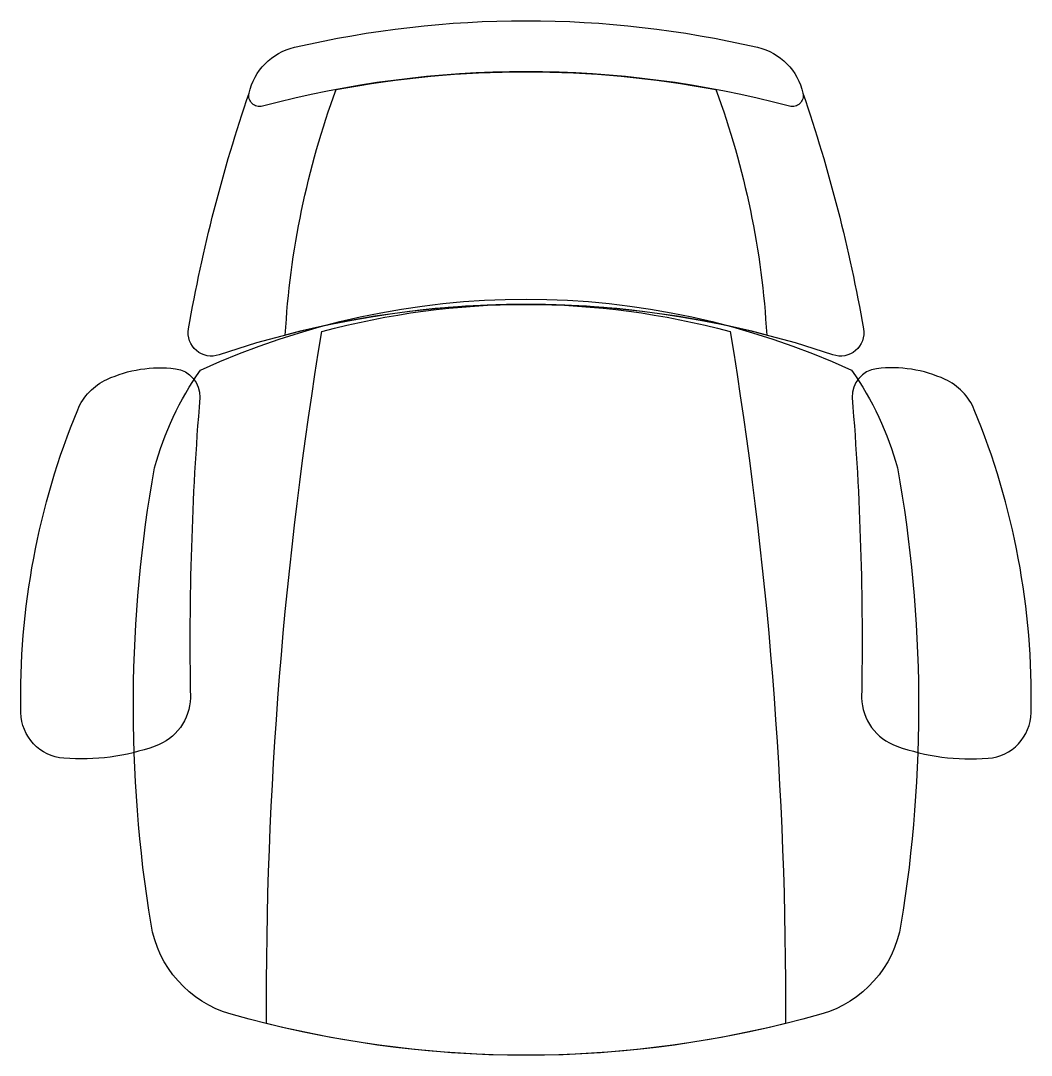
# Model space of a CAD drawing. Header units: millimetres. Extents: x -324 to 324, y -332 to 332.
import ezdxf

# ---------------------------------------------------------------- set-up
doc = ezdxf.new("R2010")
doc.units = ezdxf.units.MM
doc.header["$LTSCALE"] = 0.001

msp = doc.modelspace()

# ---------------------------------------------------------------- linework, layer by layer
for points in [[(-197, 117.55, -0.567761), (-216.7, 134.15, -0.038595), (-177.8, 285.35, -0.288171), (-148.6, 314.85, -0.114898), (148.6, 314.85, -0.288171), (177.8, 285.35, -0.038595), (216.7, 134.15, -0.567761), (197, 117.55, 0.164102), (-197, 117.55)], [(-169.2, 277.05, -0.561379), (-177.8, 285.35, -0.288171), (-148.6, 314.85, -0.114898), (148.6, 314.85, -0.288171), (177.8, 285.35, -0.561379), (169.2, 277.05, 0.130688), (-169.2, 277.05)], [(-154.5, 130.25, -0.074461), (-121.9, 287.75, -0.09338), (121.9, 287.75, -0.074461), (154.5, 130.25, 0.127357), (-154.5, 130.25)], [(-189.3, -305.55, -0.291039), (-240.7, -247.85, -0.084962), (-238.5, 45.05, -0.085003), (-209, 107.65, -0.218497), (209, 107.65, -0.085003), (238.5, 45.05, -0.084962), (240.7, -247.85, -0.291039), (189.3, -305.55, -0.139374), (-189.3, -305.55)], [(-166.6, -311.55, -0.041961), (-131.1, 132.45, -0.133131), (131.1, 132.45, -0.041961), (166.6, -311.55, -0.122118), (-166.6, -311.55)], [(-287.8, 82.25, -0.189597), (-269, 101.75, -0.139303), (-225.1, 108.65, -0.389292), (-209.4, 90.05, 0.025009), (-215.4, -102.45, -0.309812), (-238, -133.55, -0.105005), (-296.6, -141.35, -0.386097), (-324.3, -112.05, -0.102793), (-287.8, 82.25)], [(287.8, 82.25, 0.189597), (269, 101.75, 0.139303), (225.1, 108.65, 0.389292), (209.4, 90.05, -0.025009), (215.4, -102.45, 0.309812), (238, -133.55, 0.105005), (296.6, -141.35, 0.386097), (324.3, -112.05, 0.102793), (287.8, 82.25)]]:
    msp.add_lwpolyline(points, format="xyb")

doc.saveas('drawing.dxf')
